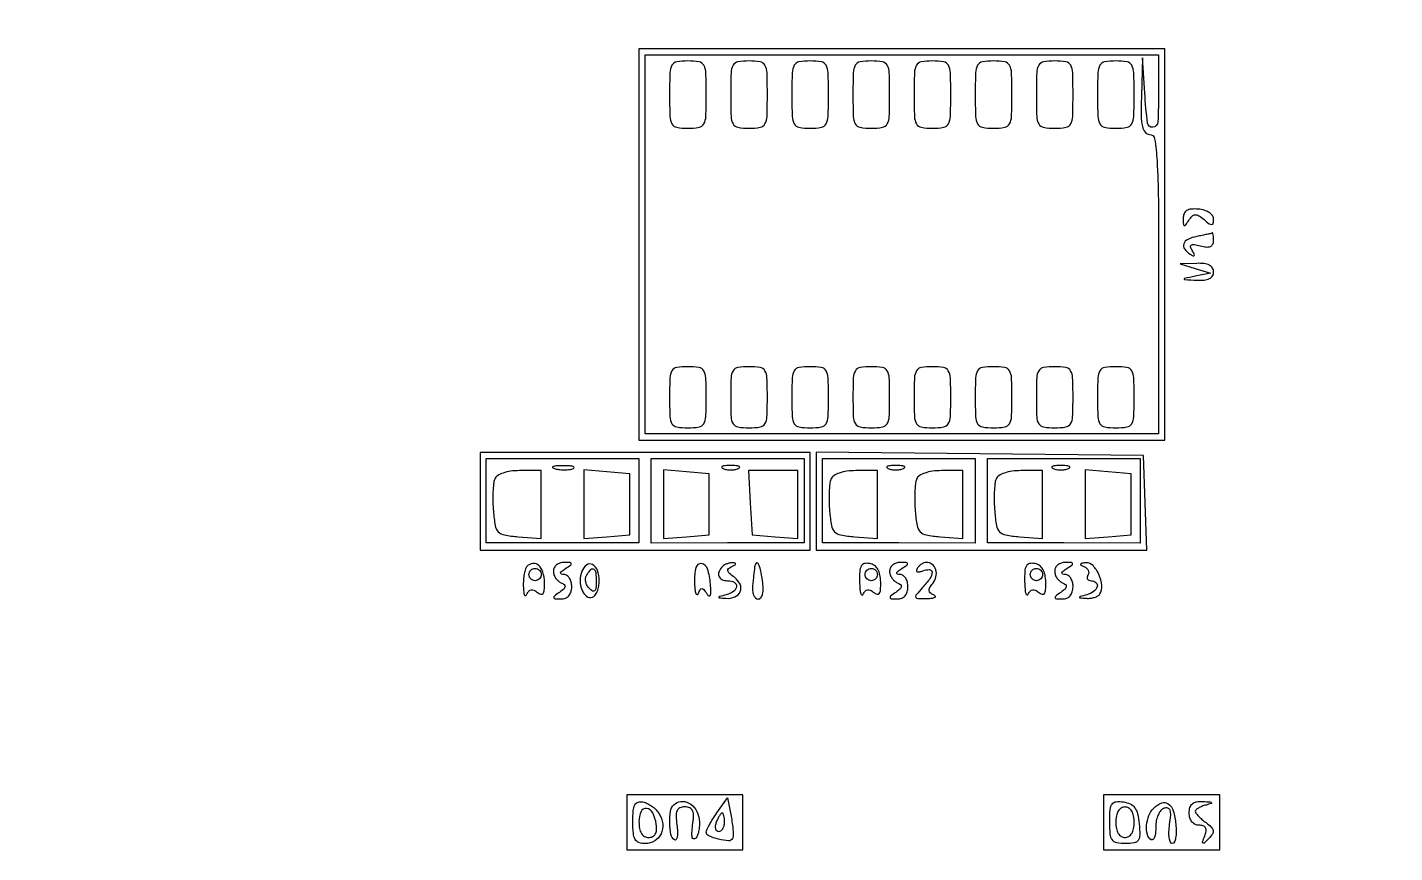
# Model space of a CAD drawing. Extents: x 4 to 1603, y 7 to 792.
# Drawn here: x 1128 to 1351.6, y 417.5 to 552.5 of the extents above; entities that cross this region are included whole.
import ezdxf

# ---------------------------------------------------------------- set-up
doc = ezdxf.new("R2010")
doc.units = 0

msp = doc.modelspace()

# ---------------------------------------------------------------- linework, layer by layer
for points in [[(4.463028, 790.750623, 0.090794), (4.267848, 789.688086, 0.000004), (4.202933, 675.011121, 0.000189), (4.180203, 548.51456, 0.000114), (4.244173, 398.5), (4.5, 7.5), (803.751263, 7.249377), (1603.002525, 6.998755), (1602.751263, 399.249377), (1602.5, 791.5), (803.718854, 791.750623, 0.000059), (387.797189, 791.831666, 0.000332), (164.795027, 791.700628, 0.000012), (5.544081, 791.497643, 0.311183)], [(1313, 542, -0.012986), (1312.870694, 537.022158, -0.367505), (1312.048478, 536.150655, -0.412497), (1311.178464, 536.843253, -0.01333), (1310.738988, 541.75), (1310.378169, 547.5), (1310.189084, 541.25, 0.009381), (1310.151945, 538.015962, 0.049909), (1310.340561, 536.260153, 0.119509), (1310.777073, 535.343997, 0.22579), (1311.5, 535, -0.370573), (1312.350645, 534.269189, -0.022532), (1312.734694, 530.666667, -0.01356), (1312.95242, 524.27092, -0.001728), (1313, 510.5), (1313, 486), (1271, 486), (1229, 486), (1229, 517), (1229, 548), (1271, 548), (1313, 548)], [(1233, 541.5, 0.008002), (1233.057336, 537.917511, 0.11737), (1233.386364, 536.708333, 0.230406), (1234.16795, 536.152071, 0.041432), (1236, 536, 0.041432), (1237.83205, 536.152071, 0.230406), (1238.613636, 536.708333, 0.11737), (1238.942664, 537.917511, 0.008002), (1239, 541.5, 0.008002), (1238.942664, 545.082489, 0.11737), (1238.613636, 546.291667, 0.230406), (1237.83205, 546.847929, 0.041432), (1236, 547, 0.041432), (1234.16795, 546.847929, 0.230406), (1233.386364, 546.291667, 0.11737), (1233.057336, 545.082489, 0.008002)], [(1243, 541.5, 0.008002), (1243.057336, 537.917511, 0.11737), (1243.386364, 536.708333, 0.230406), (1244.16795, 536.152071, 0.041432), (1246, 536, 0.041432), (1247.83205, 536.152071, 0.230406), (1248.613636, 536.708333, 0.11737), (1248.942664, 537.917511, 0.008002), (1249, 541.5, 0.008002), (1248.942664, 545.082489, 0.11737), (1248.613636, 546.291667, 0.230406), (1247.83205, 546.847929, 0.041432), (1246, 547, 0.041432), (1244.16795, 546.847929, 0.230406), (1243.386364, 546.291667, 0.11737), (1243.057336, 545.082489, 0.008002)], [(1253, 541.5, 0.008002), (1253.057336, 537.917511, 0.11737), (1253.386364, 536.708333, 0.230406), (1254.16795, 536.152071, 0.041432), (1256, 536, 0.041432), (1257.83205, 536.152071, 0.230406), (1258.613636, 536.708333, 0.11737), (1258.942664, 537.917511, 0.008002), (1259, 541.5, 0.008002), (1258.942664, 545.082489, 0.11737), (1258.613636, 546.291667, 0.230406), (1257.83205, 546.847929, 0.041432), (1256, 547, 0.041432), (1254.16795, 546.847929, 0.230406), (1253.386364, 546.291667, 0.11737), (1253.057336, 545.082489, 0.008002)], [(1263, 541.5, 0.008002), (1263.057336, 537.917511, 0.11737), (1263.386364, 536.708333, 0.230406), (1264.16795, 536.152071, 0.041432), (1266, 536, 0.041432), (1267.83205, 536.152071, 0.230406), (1268.613636, 536.708333, 0.11737), (1268.942664, 537.917511, 0.008002), (1269, 541.5, 0.008002), (1268.942664, 545.082489, 0.11737), (1268.613636, 546.291667, 0.230406), (1267.83205, 546.847929, 0.041432), (1266, 547, 0.041432), (1264.16795, 546.847929, 0.230406), (1263.386364, 546.291667, 0.11737), (1263.057336, 545.082489, 0.008002)], [(1273, 541.5, 0.008002), (1273.057336, 537.917511, 0.11737), (1273.386364, 536.708333, 0.230406), (1274.16795, 536.152071, 0.041432), (1276, 536, 0.041432), (1277.83205, 536.152071, 0.230406), (1278.613636, 536.708333, 0.11737), (1278.942664, 537.917511, 0.008002), (1279, 541.5, 0.008002), (1278.942664, 545.082489, 0.11737), (1278.613636, 546.291667, 0.230406), (1277.83205, 546.847929, 0.041432), (1276, 547, 0.041432), (1274.16795, 546.847929, 0.230406), (1273.386364, 546.291667, 0.11737), (1273.057336, 545.082489, 0.008002)], [(1283, 541.5, 0.008002), (1283.057336, 537.917511, 0.11737), (1283.386364, 536.708333, 0.230406), (1284.16795, 536.152071, 0.041432), (1286, 536, 0.041432), (1287.83205, 536.152071, 0.230406), (1288.613636, 536.708333, 0.11737), (1288.942664, 537.917511, 0.008002), (1289, 541.5, 0.008002), (1288.942664, 545.082489, 0.11737), (1288.613636, 546.291667, 0.230406), (1287.83205, 546.847929, 0.041432), (1286, 547, 0.041432), (1284.16795, 546.847929, 0.230406), (1283.386364, 546.291667, 0.11737), (1283.057336, 545.082489, 0.008002)], [(1293, 541.5, 0.008002), (1293.057336, 537.917511, 0.11737), (1293.386364, 536.708333, 0.230406), (1294.16795, 536.152071, 0.041432), (1296, 536, 0.041432), (1297.83205, 536.152071, 0.230406), (1298.613636, 536.708333, 0.11737), (1298.942664, 537.917511, 0.008002), (1299, 541.5, 0.008002), (1298.942664, 545.082489, 0.11737), (1298.613636, 546.291667, 0.230406), (1297.83205, 546.847929, 0.041432), (1296, 547, 0.041432), (1294.16795, 546.847929, 0.230406), (1293.386364, 546.291667, 0.11737), (1293.057336, 545.082489, 0.008002)], [(1303, 541.5, 0.008002), (1303.057336, 537.917511, 0.11737), (1303.386364, 536.708333, 0.230406), (1304.16795, 536.152071, 0.041432), (1306, 536, 0.041432), (1307.83205, 536.152071, 0.230406), (1308.613636, 536.708333, 0.11737), (1308.942664, 537.917511, 0.008002), (1309, 541.5, 0.008002), (1308.942664, 545.082489, 0.11737), (1308.613636, 546.291667, 0.230406), (1307.83205, 546.847929, 0.041432), (1306, 547, 0.041432), (1304.16795, 546.847929, 0.230406), (1303.386364, 546.291667, 0.11737), (1303.057336, 545.082489, 0.008002)], [(1317.015313, 521.238798, 0.013138), (1317.048018, 520.306913, 0.307256), (1317.20167, 520.107933, 0.327839), (1317.432964, 520.183698, 0.01412), (1317.939097, 520.935698, -0.050531), (1318.481966, 521.627794, -0.190605), (1318.973918, 521.852214, -0.156052), (1319.551664, 521.699562, -0.03121), (1320.423785, 521.063253, 0.015486), (1321.290692, 520.388002, 0.174679), (1321.702278, 520.267455, 0.342907), (1321.935051, 520.472288, 0.047154), (1322, 521.159447, 0.165415), (1321.811673, 521.71313, 0.085855), (1321.268117, 522.213233, 0.069588), (1320.45946, 522.587576, 0.053055), (1319.5, 522.770691, 0.040098), (1318.335185, 522.773511, 0.119249), (1317.581455, 522.527816, 0.162869), (1317.159316, 522.021937, 0.095617)], [(1319.25, 518.294267, 0.059476), (1317.778814, 517.824481, 0.19765), (1317.098544, 517.098092, 0.258462), (1317.220661, 516.25294, 0.092228), (1318.154508, 515.404508, 0.029576), (1318.637128, 515.144327, 0.389276), (1318.814538, 515.2006, 0.254596), (1318.81982, 515.434335, 0.019394), (1318.498137, 516.003015, -0.061395), (1318.223106, 516.601224, -0.357015), (1318.342018, 516.901098, -0.172353), (1318.804464, 516.978628, -0.020136), (1319.843628, 516.751143, 0.040413), (1320.803549, 516.581426, 0.117199), (1321.466921, 516.674315, 0.178307), (1321.855521, 517.018848, 0.123759), (1322, 517.59362, 0.016779), (1321.98221, 518.123604, 0.031818), (1321.926563, 518.546872, 0.04126), (1321.84675, 518.827802, 0.45569), (1321.75, 518.863818, -0.065829), (1321.567853, 518.793731, -0.002963), (1320.9125, 518.640337, -0.004927), (1320.130151, 518.470194, -0.003502)], [(1319, 513.052979), (1321.5, 512.305318), (1319, 511.788841, 0.001095), (1317.225724, 511.418239, 0.461196), (1317.172854, 511.321104, 0.296243), (1317.288836, 511.236722, 0.00087), (1319.25, 511.136182, 0.036551), (1320.464204, 511.164828, 0.091185), (1321.314364, 511.407937, 0.137679), (1321.814684, 511.859324, 0.14172), (1322, 512.5, 0.142973), (1321.813374, 513.13932, 0.133731), (1321.30828, 513.597625, 0.089719), (1320.455525, 513.853982, 0.037342), (1319.25, 513.90032), (1316.5, 513.80064)], [(1233, 492, 0.009722), (1233.062224, 488.800013, 0.126045), (1233.4, 487.666667, 0.222479), (1234.180755, 487.14102, 0.0387), (1236, 487, 0.0387), (1237.819245, 487.14102, 0.222479), (1238.6, 487.666667, 0.126045), (1238.937776, 488.800013, 0.009722), (1239, 492, 0.009722), (1238.937776, 495.199987, 0.126045), (1238.6, 496.333333, 0.222479), (1237.819245, 496.85898, 0.0387), (1236, 497, 0.0387), (1234.180755, 496.85898, 0.222479), (1233.4, 496.333333, 0.126045), (1233.062224, 495.199987, 0.009722)], [(1243, 492, 0.009722), (1243.062224, 488.800013, 0.126045), (1243.4, 487.666667, 0.222479), (1244.180755, 487.14102, 0.0387), (1246, 487, 0.0387), (1247.819245, 487.14102, 0.222479), (1248.6, 487.666667, 0.126045), (1248.937776, 488.800013, 0.009722), (1249, 492, 0.009722), (1248.937776, 495.199987, 0.126045), (1248.6, 496.333333, 0.222479), (1247.819245, 496.85898, 0.0387), (1246, 497, 0.0387), (1244.180755, 496.85898, 0.222479), (1243.4, 496.333333, 0.126045), (1243.062224, 495.199987, 0.009722)], [(1253, 492, 0.009722), (1253.062224, 488.800013, 0.126045), (1253.4, 487.666667, 0.222479), (1254.180755, 487.14102, 0.0387), (1256, 487, 0.0387), (1257.819245, 487.14102, 0.222479), (1258.6, 487.666667, 0.126045), (1258.937776, 488.800013, 0.009722), (1259, 492, 0.009722), (1258.937776, 495.199987, 0.126045), (1258.6, 496.333333, 0.222479), (1257.819245, 496.85898, 0.0387), (1256, 497, 0.0387), (1254.180755, 496.85898, 0.222479), (1253.4, 496.333333, 0.126045), (1253.062224, 495.199987, 0.009722)], [(1263, 492, 0.009722), (1263.062224, 488.800013, 0.126045), (1263.4, 487.666667, 0.222479), (1264.180755, 487.14102, 0.0387), (1266, 487, 0.0387), (1267.819245, 487.14102, 0.222479), (1268.6, 487.666667, 0.126045), (1268.937776, 488.800013, 0.009722), (1269, 492, 0.009722), (1268.937776, 495.199987, 0.126045), (1268.6, 496.333333, 0.222479), (1267.819245, 496.85898, 0.0387), (1266, 497, 0.0387), (1264.180755, 496.85898, 0.222479), (1263.4, 496.333333, 0.126045), (1263.062224, 495.199987, 0.009722)], [(1273, 492, 0.009722), (1273.062224, 488.800013, 0.126045), (1273.4, 487.666667, 0.222479), (1274.180755, 487.14102, 0.0387), (1276, 487, 0.0387), (1277.819245, 487.14102, 0.222479), (1278.6, 487.666667, 0.126045), (1278.937776, 488.800013, 0.009722), (1279, 492, 0.009722), (1278.937776, 495.199987, 0.126045), (1278.6, 496.333333, 0.222479), (1277.819245, 496.85898, 0.0387), (1276, 497, 0.0387), (1274.180755, 496.85898, 0.222479), (1273.4, 496.333333, 0.126045), (1273.062224, 495.199987, 0.009722)], [(1283, 492, 0.009722), (1283.062224, 488.800013, 0.126045), (1283.4, 487.666667, 0.222479), (1284.180755, 487.14102, 0.0387), (1286, 487, 0.0387), (1287.819245, 487.14102, 0.222479), (1288.6, 487.666667, 0.126045), (1288.937776, 488.800013, 0.009722), (1289, 492, 0.009722), (1288.937776, 495.199987, 0.126045), (1288.6, 496.333333, 0.222479), (1287.819245, 496.85898, 0.0387), (1286, 497, 0.0387), (1284.180755, 496.85898, 0.222479), (1283.4, 496.333333, 0.126045), (1283.062224, 495.199987, 0.009722)], [(1293, 492, 0.009722), (1293.062224, 488.800013, 0.126045), (1293.4, 487.666667, 0.222479), (1294.180755, 487.14102, 0.0387), (1296, 487, 0.0387), (1297.819245, 487.14102, 0.222479), (1298.6, 487.666667, 0.126045), (1298.937776, 488.800013, 0.009722), (1299, 492, 0.009722), (1298.937776, 495.199987, 0.126045), (1298.6, 496.333333, 0.222479), (1297.819245, 496.85898, 0.0387), (1296, 497, 0.0387), (1294.180755, 496.85898, 0.222479), (1293.4, 496.333333, 0.126045), (1293.062224, 495.199987, 0.009722)], [(1303, 492, 0.009722), (1303.062224, 488.800013, 0.126045), (1303.4, 487.666667, 0.222479), (1304.180755, 487.14102, 0.0387), (1306, 487, 0.0387), (1307.819245, 487.14102, 0.222479), (1308.6, 487.666667, 0.126045), (1308.937776, 488.800013, 0.009722), (1309, 492, 0.009722), (1308.937776, 495.199987, 0.126045), (1308.6, 496.333333, 0.222479), (1307.819245, 496.85898, 0.0387), (1306, 497, 0.0387), (1304.180755, 496.85898, 0.222479), (1303.4, 496.333333, 0.126045), (1303.062224, 495.199987, 0.009722)], [(1204.401981, 478.605161, 0.065634), (1204.214583, 477.823593, 0.015659), (1204.116972, 476.487603, 0.015832), (1204.101498, 474.93339, 0.015062), (1204.183365, 473.355161, 0.021678), (1204.477724, 471.018178, 0.152348), (1204.99211, 470.008082, 0.156673), (1205.982424, 469.484188, 0.023303), (1208.25, 469.189635), (1212, 468.879269), (1212, 474.439635), (1212, 480), (1208.468615, 480, 0.032742), (1207.005698, 479.904099, 0.049916), (1205.767735, 479.613362, 0.061912), (1204.857887, 479.169259, 0.157953)], [(1214.269032, 480.307009, 0.037336), (1215.036634, 480.167106, 0.029507), (1215.880008, 480.127736, 0.030339), (1216.671085, 480.185595, 0.06278), (1217.269032, 480.344063, 0.31318), (1217.386009, 480.52287, 0.333666), (1217.257153, 480.684921, 0.052471), (1216.580113, 480.787295, 0.014395), (1215.5, 480.805051, 0.012823), (1214.431793, 480.764444, 0.080377), (1213.900903, 480.643467, 0.597527), (1213.883358, 480.48334, 0.087174)], [(1241.75, 480.337719, 0.057986), (1242.320008, 480.181385, 0.037979), (1243, 480.12966, 0.037979), (1243.679992, 480.181385, 0.057986), (1244.25, 480.337719, 0.174857), (1244.459382, 480.525001, 0.447206), (1244.398438, 480.693942, 0.078554), (1243.89144, 480.810911, 0.017491), (1243, 480.842105, 0.017491), (1242.10856, 480.810911, 0.078554), (1241.601562, 480.693942, 0.447206), (1241.540618, 480.525001, 0.174857)], [(1259.401981, 478.605161, 0.065634), (1259.214583, 477.823593, 0.015659), (1259.116972, 476.487603, 0.015832), (1259.101498, 474.93339, 0.015062), (1259.183365, 473.355161, 0.021678), (1259.477724, 471.018178, 0.152348), (1259.99211, 470.008082, 0.156673), (1260.982424, 469.484188, 0.023303), (1263.25, 469.189635), (1267, 468.879269), (1267, 474.439635), (1267, 480), (1263.468615, 480, 0.032742), (1262.005698, 479.904099, 0.049916), (1260.767735, 479.613362, 0.061912), (1259.857887, 479.169259, 0.157953)], [(1268.75, 480.337719, 0.057986), (1269.320008, 480.181385, 0.037979), (1270, 480.12966, 0.037979), (1270.679992, 480.181385, 0.057986), (1271.25, 480.337719, 0.174857), (1271.459382, 480.525001, 0.447206), (1271.398438, 480.693942, 0.078554), (1270.89144, 480.810911, 0.017491), (1270, 480.842105, 0.017491), (1269.10856, 480.810911, 0.078554), (1268.601562, 480.693942, 0.447206), (1268.540618, 480.525001, 0.174857)], [(1273.401981, 478.605161, 0.065634), (1273.214583, 477.823593, 0.015659), (1273.116972, 476.487603, 0.015832), (1273.101498, 474.93339, 0.015062), (1273.183365, 473.355161, 0.021678), (1273.477724, 471.018178, 0.152348), (1273.99211, 470.008082, 0.156673), (1274.982424, 469.484188, 0.023303), (1277.25, 469.189635), (1281, 468.879269), (1281, 474.439635), (1281, 480), (1277.468615, 480, 0.032742), (1276.005698, 479.904099, 0.049916), (1274.767735, 479.613362, 0.061912), (1273.857887, 479.169259, 0.157953)], [(1286.401981, 478.605161, 0.065634), (1286.214583, 477.823593, 0.015659), (1286.116972, 476.487603, 0.015832), (1286.101498, 474.93339, 0.015062), (1286.183365, 473.355161, 0.021678), (1286.477724, 471.018178, 0.152348), (1286.99211, 470.008082, 0.156673), (1287.982424, 469.484188, 0.023303), (1290.25, 469.189635), (1294, 468.879269), (1294, 474.439635), (1294, 480), (1290.468615, 480, 0.032742), (1289.005698, 479.904099, 0.049916), (1287.767735, 479.613362, 0.061912), (1286.857887, 479.169259, 0.157953)], [(1295.75, 480.337719, 0.057986), (1296.320008, 480.181385, 0.037979), (1297, 480.12966, 0.037979), (1297.679992, 480.181385, 0.057986), (1298.25, 480.337719, 0.174857), (1298.459382, 480.525001, 0.447206), (1298.398438, 480.693942, 0.078554), (1297.89144, 480.810911, 0.017491), (1297, 480.842105, 0.017491), (1296.10856, 480.810911, 0.078554), (1295.601562, 480.693942, 0.447206), (1295.540618, 480.525001, 0.174857)], [(1209.6875, 464.354167, 0.121401), (1209.426766, 463.9229, 0.02956), (1209.225144, 463.109766, 0.028573), (1209.09929, 462.122716, 0.025065), (1209.078947, 461.083333, 0.018868), (1209.141858, 460.163451, 0.08196), (1209.286954, 459.638302, 0.424772), (1209.475593, 459.572778, 0.182016), (1209.676193, 459.791738, -0.076955), (1209.980305, 460.304659, -0.179568), (1210.360445, 460.525685, -0.159494), (1210.826353, 460.457643, -0.057911), (1211.393053, 460.088758, 0.094961), (1211.946458, 459.784006, 0.328017), (1212.312349, 459.905219, 0.138724), (1212.516088, 460.478827, 0.020774), (1212.545807, 461.713829, 0.066908), (1212.291496, 463.384055, 0.135902), (1211.59715, 464.504287, 0.215415), (1210.659246, 464.81659, 0.172296)], [(1212, 463, -0.099038), (1211.923658, 462.618362, -0.097945), (1211.70625, 462.29375, -0.097945), (1211.381638, 462.076342, -0.099038), (1211, 462, -0.099038), (1210.618362, 462.076342, -0.097945), (1210.29375, 462.29375, -0.097945), (1210.076342, 462.618362, -0.099038), (1210, 463, -0.099038), (1210.076342, 463.381638, -0.097945), (1210.29375, 463.70625, -0.097945), (1210.618362, 463.923658, -0.099038), (1211, 464, -0.099038), (1211.381638, 463.923658, -0.097945), (1211.70625, 463.70625, -0.097945), (1211.923658, 463.381638, -0.099038)], [(1214, 463.583333, 0.080037), (1214.093358, 463.00385, 0.064268), (1214.367188, 462.433822, 0.065096), (1214.772087, 461.959109, 0.087504), (1215.25, 461.659464, -0.068328), (1215.771084, 461.35979, -0.274217), (1215.901057, 461.031686, -0.172412), (1215.686265, 460.63811, -0.02856), (1215, 460.091444, 0.011504), (1214.163925, 459.470823, 0.292297), (1214.073311, 459.215056, 0.33149), (1214.268171, 459.050143, 0.013356), (1215.25, 459.015313, 0.095184), (1215.975212, 459.148064, 0.119898), (1216.533164, 459.537612, 0.110073), (1216.881249, 460.169694, 0.071148), (1217, 461, 0.060533), (1216.90693, 461.765941, 0.078496), (1216.632812, 462.416998, 0.095937), (1216.226823, 462.855898, 0.156456), (1215.75, 463.015313, -0.066727), (1215.295085, 463.081977, -0.405416), (1215.1875, 463.269141, -0.167501), (1215.378141, 463.559769, -0.021149), (1216, 464, 0.011213), (1216.830411, 464.563444, 0.309569), (1216.916542, 464.798096, 0.327416), (1216.728916, 464.952739, 0.011938), (1215.75, 464.984687, 0.079603), (1215.081538, 464.883576, 0.091811), (1214.514062, 464.579356, 0.101744), (1214.134785, 464.12242, 0.123118)], [(1218.654592, 463.542264, 0.094809), (1218.379701, 462.008594, 0.09339), (1218.687693, 460.472973, 0.126329), (1219.432375, 459.463347, 0.256864), (1220.373207, 459.291069, 0.153083), (1220.805203, 459.603115, 0.06189), (1221.169005, 460.241752, 0.053439), (1221.416637, 461.079498, 0.045189), (1221.5, 462, 0.083382), (1221.21937, 463.671096, 0.187487), (1220.401326, 464.63558, 0.291407), (1219.433587, 464.567324, 0.142672)], [(1221, 461.8, -0.02285), (1220.95293, 460.770569, -0.178281), (1220.75, 460.344219, -0.339454), (1220.413659, 460.303935, -0.062607), (1219.887132, 460.712868, -0.074436), (1219.512254, 461.219746, -0.072722), (1219.298536, 461.818176, -0.077894), (1219.2733, 462.413694, -0.11056), (1219.446149, 462.912868, -0.044558), (1220.138681, 463.837919, -0.382301), (1220.610971, 463.889506, -0.217734), (1220.929611, 463.333642, -0.022936)], [(1237.078947, 461.833333, 0.015489), (1237.144565, 460.633942, 0.054989), (1237.293947, 459.879593, 0.315919), (1237.491802, 459.728107, 0.318601), (1237.699998, 459.863153, -0.028966), (1238.025361, 460.560727, -0.274284), (1238.296734, 460.723787, -0.237293), (1238.600241, 460.573296, -0.022739), (1239.079754, 459.870955, 0.108924), (1239.414097, 459.526545, 0.476577), (1239.647658, 459.600392, 0.099188), (1239.753581, 460.191325, 0.014088), (1239.693432, 461.42956, 0.054276), (1239.226674, 463.921559, 0.288629), (1238.227058, 464.789855, 0.392802), (1237.317563, 464.173831, 0.062722)], [(1241.666667, 464.333333, 0.091649), (1241.095775, 463.503522, 0.193059), (1241.066255, 462.735179, 0.206496), (1241.569797, 462.19498, 0.103678), (1242.5, 462, -0.12015), (1243.591063, 461.733978, -0.309409), (1243.955727, 461.054168, -0.219845), (1243.468999, 460.243246, -0.085659), (1242.25, 459.689326, 0.002679), (1241.148739, 459.395223, 0.309854), (1241.057158, 459.287269, 0.420376), (1241.133405, 459.195509, 0.003272), (1242.190983, 459.116001, 0.114294), (1243.692034, 459.356867, 0.20137), (1244.566916, 460.22954, 0.211968), (1244.532767, 461.426793, 0.123918), (1243.599772, 462.550703, -0.025083), (1242.806288, 463.194369, -0.155047), (1242.543451, 463.641452, -0.281567), (1242.664942, 464.0019, -0.079091), (1243.196997, 464.320052, 0.028686), (1243.639713, 464.527623, 0.183156), (1243.799014, 464.711943, 0.412911), (1243.734271, 464.852092, 0.070648), (1243.416667, 464.921053, 0.056785), (1242.952946, 464.902167, 0.042489), (1242.455729, 464.780976, 0.043368), (1242.000958, 464.582947, 0.072132)], [(1246.916667, 464.25, 0.000031), (1246.869501, 463.825271, 0.000006), (1246.784508, 463.059375, 0.000006), (1246.685436, 462.166412, 0.000006), (1246.583786, 461.25, 0.049321), (1246.573539, 460.388758, 0.074568), (1246.748201, 459.660937, 0.101239), (1247.071249, 459.174443, 0.198245), (1247.493926, 459, 0.228725), (1247.940324, 459.215478, 0.109438), (1248.225986, 459.801806, 0.066299), (1248.323478, 460.745481, 0.029076), (1248.213308, 462, 0.018232), (1247.881943, 463.798626, 0.076184), (1247.484218, 464.821851, 0.532432), (1247.158423, 464.844526, 0.138657)], [(1264.078947, 461.823324, 0.014937), (1264.143288, 460.624606, 0.050651), (1264.286954, 459.855674, 0.280486), (1264.476797, 459.683042, 0.359444), (1264.676193, 459.791738, -0.076955), (1264.980305, 460.304659, -0.179568), (1265.360445, 460.525685, -0.159494), (1265.826353, 460.457643, -0.057911), (1266.393053, 460.088758, 0.099129), (1266.945795, 459.790294, 0.328886), (1267.312866, 459.91931, 0.134265), (1267.516298, 460.512471, 0.020125), (1267.545807, 461.783444, 0.047), (1267.414775, 462.959469, 0.082854), (1267.062046, 463.868286, 0.102409), (1266.49885, 464.48551, 0.109647), (1265.75, 464.809747, 0.101738), (1264.891773, 464.798942, 0.214524), (1264.367851, 464.410478, 0.113103), (1264.109557, 463.528522, 0.020853)], [(1267, 463, -0.099038), (1266.923658, 462.618362, -0.097945), (1266.70625, 462.29375, -0.097945), (1266.381638, 462.076342, -0.099038), (1266, 462, -0.099038), (1265.618362, 462.076342, -0.097945), (1265.29375, 462.29375, -0.097945), (1265.076342, 462.618362, -0.099038), (1265, 463, -0.099038), (1265.076342, 463.381638, -0.097945), (1265.29375, 463.70625, -0.097945), (1265.618362, 463.923658, -0.099038), (1266, 464, -0.099038), (1266.381638, 463.923658, -0.097945), (1266.70625, 463.70625, -0.097945), (1266.923658, 463.381638, -0.099038)], [(1269, 463.583333, 0.080037), (1269.093358, 463.00385, 0.064268), (1269.367188, 462.433822, 0.065096), (1269.772087, 461.959109, 0.087504), (1270.25, 461.659464, -0.068328), (1270.771084, 461.35979, -0.274217), (1270.901057, 461.031686, -0.172412), (1270.686265, 460.63811, -0.02856), (1270, 460.091444, 0.011504), (1269.163925, 459.470823, 0.292297), (1269.073311, 459.215056, 0.33149), (1269.268171, 459.050143, 0.013356), (1270.25, 459.015313, 0.095184), (1270.975212, 459.148064, 0.119898), (1271.533164, 459.537612, 0.110073), (1271.881249, 460.169694, 0.071148), (1272, 461, 0.060533), (1271.90693, 461.765941, 0.078496), (1271.632812, 462.416998, 0.095937), (1271.226823, 462.855898, 0.156456), (1270.75, 463.015313, -0.066727), (1270.295085, 463.081977, -0.405416), (1270.1875, 463.269141, -0.167501), (1270.378141, 463.559769, -0.021149), (1271, 464, 0.011213), (1271.830411, 464.563444, 0.309569), (1271.916542, 464.798096, 0.327416), (1271.728916, 464.952739, 0.011938), (1270.75, 464.984687, 0.079603), (1270.081538, 464.883576, 0.091811), (1269.514062, 464.579356, 0.101744), (1269.134785, 464.12242, 0.123118)], [(1273.507079, 464.011454, 0.1144), (1273.393111, 463.674071, 0.32948), (1273.512472, 463.474315, 0.155351), (1273.868281, 463.443138, 0.036408), (1274.448062, 463.618443, -0.097719), (1275.531558, 463.806205, -0.41823), (1275.935757, 463.376931, -0.147981), (1275.588876, 462.36669, -0.027753), (1274.345012, 460.828741, 0.010751), (1273.341226, 459.670462, 0.281473), (1273.284591, 459.279373, 0.296336), (1273.605643, 459.06456, 0.011578), (1275.095012, 459.078947, 0.020113), (1275.948118, 459.141365, 0.095074), (1276.414087, 459.286954, 0.446809), (1276.459692, 459.474949, 0.147766), (1276.208262, 459.676193, -0.070587), (1275.650671, 459.997315, -0.207985), (1275.444175, 460.377818, -0.158315), (1275.556922, 460.866095, -0.037961), (1276.044352, 461.553441, 0.116154), (1276.584398, 462.639489, 0.131856), (1276.54726, 463.798959, 0.152873), (1275.956288, 464.667213, 0.169028), (1275, 465, 0.093609), (1274.617601, 464.927775, 0.05293), (1274.197644, 464.709615, 0.050286), (1273.806201, 464.389585, 0.057909)], [(1291.078947, 461.823324, 0.014937), (1291.143288, 460.624606, 0.050651), (1291.286954, 459.855674, 0.280486), (1291.476797, 459.683042, 0.359444), (1291.676193, 459.791738, -0.076955), (1291.980305, 460.304659, -0.179568), (1292.360445, 460.525685, -0.159494), (1292.826353, 460.457643, -0.057911), (1293.393053, 460.088758, 0.099129), (1293.945795, 459.790294, 0.328886), (1294.312866, 459.91931, 0.134265), (1294.516298, 460.512471, 0.020125), (1294.545807, 461.783444, 0.047), (1294.414775, 462.959469, 0.082854), (1294.062046, 463.868286, 0.102409), (1293.49885, 464.48551, 0.109647), (1292.75, 464.809747, 0.101738), (1291.891773, 464.798942, 0.214524), (1291.367851, 464.410478, 0.113103), (1291.109557, 463.528522, 0.020853)], [(1294, 463, -0.099038), (1293.923658, 462.618362, -0.097945), (1293.70625, 462.29375, -0.097945), (1293.381638, 462.076342, -0.099038), (1293, 462, -0.099038), (1292.618362, 462.076342, -0.097945), (1292.29375, 462.29375, -0.097945), (1292.076342, 462.618362, -0.099038), (1292, 463, -0.099038), (1292.076342, 463.381638, -0.097945), (1292.29375, 463.70625, -0.097945), (1292.618362, 463.923658, -0.099038), (1293, 464, -0.099038), (1293.381638, 463.923658, -0.097945), (1293.70625, 463.70625, -0.097945), (1293.923658, 463.381638, -0.099038)], [(1296, 463.583333, 0.080037), (1296.093358, 463.00385, 0.064268), (1296.367188, 462.433822, 0.065096), (1296.772087, 461.959109, 0.087504), (1297.25, 461.659464, -0.068328), (1297.771084, 461.35979, -0.274217), (1297.901057, 461.031686, -0.172412), (1297.686265, 460.63811, -0.02856), (1297, 460.091444, 0.011504), (1296.163925, 459.470823, 0.292297), (1296.073311, 459.215056, 0.33149), (1296.268171, 459.050143, 0.013356), (1297.25, 459.015313, 0.095184), (1297.975212, 459.148064, 0.119898), (1298.533164, 459.537612, 0.110073), (1298.881249, 460.169694, 0.071148), (1299, 461, 0.060533), (1298.90693, 461.765941, 0.078496), (1298.632812, 462.416998, 0.095937), (1298.226823, 462.855898, 0.156456), (1297.75, 463.015313, -0.066727), (1297.295085, 463.081977, -0.405416), (1297.1875, 463.269141, -0.167501), (1297.378141, 463.559769, -0.021149), (1298, 464, 0.011213), (1298.830411, 464.563444, 0.309569), (1298.916542, 464.798096, 0.327416), (1298.728916, 464.952739, 0.011938), (1297.75, 464.984687, 0.079603), (1297.081538, 464.883576, 0.091811), (1296.514062, 464.579356, 0.101744), (1296.134785, 464.12242, 0.123118)], [(1300.756231, 464.335642, -0.07888), (1301.193455, 464.073164, -0.105417), (1301.477402, 463.709292, -0.121773), (1301.564193, 463.302558, -0.131107), (1301.447214, 462.91459, 0.092807), (1301.312451, 462.565579, 0.171257), (1301.359094, 462.268661, 0.174358), (1301.580506, 462.070312, 0.096615), (1301.940983, 462, -0.177128), (1302.756218, 461.701844, -0.298449), (1302.956417, 461.029717, -0.166646), (1302.373928, 460.215238, -0.091276), (1301.25, 459.689326, 0.002679), (1300.148739, 459.395223, 0.309854), (1300.057158, 459.287269, 0.420376), (1300.133405, 459.195509, 0.003272), (1301.190983, 459.116001, 0.046589), (1301.875709, 459.132862, 0.048638), (1302.535281, 459.276848, 0.053696), (1303.075677, 459.517796, 0.123247), (1303.392745, 459.826459, 0.16528), (1303.710572, 461.2089, 0.079114), (1303.237358, 462.991179, 0.08315), (1302.268786, 464.458814, 0.220952), (1301.133369, 464.921053, 0.018211), (1300.462896, 464.864117, 0.222925), (1300.250574, 464.731058, 0.429548), (1300.29207, 464.56085, 0.034266)], [(1231.301964, 423.885923, -0.113987), (1231.878561, 422.229362, -0.136586), (1231.610602, 420.605442, -0.147069), (1230.569691, 419.435427, -0.138801), (1229.031385, 419, -0.085537), (1228.003766, 419.177094, -0.180047), (1227.392122, 419.689765, -0.10815), (1227.081019, 420.690289, -0.021503), (1227, 422.573324, -0.019726), (1227.070776, 424.366595, -0.09759), (1227.342315, 425.3347, -0.198749), (1227.853539, 425.774455, -0.128787), (1228.642817, 425.823324, -0.068165), (1229.346091, 425.582085, -0.040794), (1230.101603, 425.120841, -0.04009), (1230.792171, 424.527533, -0.054786)], [(1237.834665, 423.124449, -0.039492), (1237.895017, 422.155622, -0.039814), (1237.801923, 421.192047, -0.042884), (1237.581812, 420.36998, -0.109957), (1237.253246, 419.853246, -0.275315), (1236.934198, 419.772432, -0.272026), (1236.708582, 420.01444, -0.072287), (1236.652208, 420.766325, -0.019063), (1236.782081, 421.968582, 0.023945), (1236.933153, 423.507604, 0.112998), (1236.77962, 424.375579, 0.195999), (1236.317821, 424.83571, 0.099451), (1235.5, 425, 0.098069), (1234.686234, 424.838839, 0.193855), (1234.222923, 424.385982, 0.115009), (1234.064199, 423.53705, 0.025393), (1234.205557, 422.052813, -0.023425), (1234.314373, 420.955997, -0.052318), (1234.270451, 420.120059, -0.110488), (1234.092216, 419.670055, -0.401493), (1233.819056, 419.61183, -0.209232), (1233.222786, 420.474647, -0.042959), (1233.021696, 422.358689, -0.043882), (1233.151497, 424.286134, -0.15893), (1233.701236, 425.367903, -0.175654), (1234.845593, 425.903346, -0.14785), (1236.163206, 425.631182, -0.124263), (1237.277419, 424.604521, -0.109903)], [(1243.320612, 419.84388, -0.305269), (1242.661132, 419.465186, -0.04181), (1241.010427, 419.722915, -0.041758), (1239.422934, 420.252381, -0.299885), (1239, 420.894125, -0.114292), (1239.089443, 421.280306, -0.012733), (1239.510173, 422.087158, -0.014959), (1240.071666, 423.032339, -0.0116), (1240.73676, 424.027494), (1242.473519, 426.5), (1243.058368, 423.5, -0.013333), (1243.258718, 422.303225, -0.016902), (1243.376652, 421.188515, -0.015013), (1243.415215, 420.26162, -0.117671)], [(1309.813358, 422.25, -0.021507), (1309.912478, 420.38557, -0.15514), (1309.651921, 419.536406, -0.203265), (1308.988317, 419.116479, -0.040803), (1307.563358, 419, -0.048118), (1306.149684, 419.136363, -0.191202), (1305.429529, 419.598132, -0.136043), (1305.083185, 420.540051, -0.020485), (1305, 422.569551, -0.017831), (1305.071826, 424.58294, -0.134357), (1305.385203, 425.473283, -0.221672), (1306.028192, 425.849127, -0.058505), (1307.25, 425.819551, -0.075029), (1308.352814, 425.489427, -0.127529), (1309.088303, 424.877036, -0.098739), (1309.548923, 423.861825, -0.033257)], [(1306, 422.5, 0.04716), (1306.09863, 421.456621, 0.088208), (1306.4, 420.666667, 0.118484), (1306.88002, 420.177821, 0.140575), (1307.5, 420, 0.140575), (1308.11998, 420.177821, 0.118484), (1308.6, 420.666667, 0.088208), (1308.90137, 421.456621, 0.04716), (1309, 422.5, 0.04716), (1308.90137, 423.543379, 0.088208), (1308.6, 424.333333, 0.118484), (1308.11998, 424.822179, 0.140575), (1307.5, 425, 0.140575), (1306.88002, 424.822179, 0.118484), (1306.4, 424.333333, 0.088208), (1306.09863, 423.543379, 0.04716)], [(1315.813358, 422.172988, -0.026323), (1315.869102, 420.956869, -0.043275), (1315.773182, 419.932065, -0.055265), (1315.558496, 419.213268, -0.301175), (1315.236551, 419, -0.309722), (1314.925213, 419.213321, -0.058162), (1314.742704, 419.918674, -0.044294), (1314.693711, 420.928619, -0.026424), (1314.80539, 422.127399, 0.018579), (1314.971711, 423.653224, 0.101943), (1314.863426, 424.470279, 0.252596), (1314.49664, 424.805866, 0.145308), (1313.882198, 424.779782, 0.141661), (1313.355309, 424.409587, 0.065314), (1312.915896, 423.687111, 0.056996), (1312.623312, 422.748315, 0.050365), (1312.533619, 421.727097, -0.028764), (1312.491106, 420.771755, -0.060585), (1312.327174, 420.048882, -0.116434), (1312.077715, 419.664658, -0.341602), (1311.783619, 419.633731, -0.197604), (1311.15437, 420.502149, -0.080042), (1311.039614, 421.987283, -0.072991), (1311.412131, 423.590171, -0.103195), (1312.2125, 424.8125, -0.10496), (1313.498767, 425.648333, -0.255245), (1314.584579, 425.503363, -0.164933), (1315.390896, 424.352951, -0.046524)], [(1320.75, 425.310674, 0.028454), (1320.079822, 425.094146, 0.040002), (1319.514062, 424.8213, 0.045526), (1319.113899, 424.535434, 0.218244), (1319, 424.286918, 0.165721), (1319.10044, 423.992201, 0.024554), (1319.514062, 423.507079, 0.025439), (1320.079868, 422.964094, 0.019415), (1320.75, 422.427563, -0.032781), (1321.619857, 421.692151, -0.160389), (1321.916358, 421.129986, -0.190348), (1321.795374, 420.55934, -0.049342), (1321.190754, 419.817321, -0.007743), (1320.455346, 419.099945, -0.350871), (1320.25734, 419.083552, -0.340311), (1320.193343, 419.27509, -0.007547), (1320.547743, 420.25, 0.051371), (1320.760595, 421.046567, 0.164385), (1320.67022, 421.581398, 0.195632), (1320.291255, 421.894911, 0.076342), (1319.606989, 422, -0.114041), (1318.968618, 422.147519, -0.110377), (1318.450874, 422.561141, -0.097797), (1318.115113, 423.203107, -0.071853), (1318, 424, -0.070109), (1318.129471, 424.918817, -0.149531), (1318.51675, 425.514025, -0.135122), (1319.202334, 425.827186, -0.052892), (1320.25, 425.883999, -0.005718), (1321.392295, 425.812001, -0.197309), (1321.62878, 425.693656, -0.541772), (1321.5883, 425.550633, -0.01159)], [(1228, 422.583333, 0.043744), (1228.097716, 421.468571, 0.093042), (1228.401892, 420.661477, 0.12769), (1228.900993, 420.176713, 0.129929), (1229.569551, 420, 0.108654), (1230.227121, 420.144602, 0.155126), (1230.665008, 420.545008, 0.118091), (1230.864321, 421.219837, 0.049589), (1230.819551, 422.171672, 0.077969), (1230.245613, 424.015823, 0.246964), (1229.233119, 424.752832, 0.341983), (1228.334996, 424.245672, 0.099758)], [(1240.638374, 422.5, 0.055937), (1240.488865, 421.925634, 0.100118), (1240.516384, 421.440625, 0.147206), (1240.710807, 421.122486, 0.184534), (1241.031385, 421, 0.152681), (1241.400789, 421.115494, 0.098158), (1241.715469, 421.440625, 0.08088), (1241.92777, 421.926468, 0.062722), (1242, 422.5, 0.024748), (1241.971531, 423.074824, 0.039339), (1241.884553, 423.559375, 0.046727), (1241.758929, 423.903916, 0.289661), (1241.606989, 424, 0.222225), (1241.420671, 423.912889, 0.030693), (1241.160341, 423.559375, 0.030395), (1240.887494, 423.074558, 0.02136)]]:
    msp.add_lwpolyline(points, format="xyb", close=True)
for points in [[(1228, 517), (1228, 485), (1271, 485), (1314, 485), (1314, 517), (1314, 549), (1271, 549), (1228, 549)], [(1202, 474.983397), (1202, 467), (1229, 467), (1256, 467), (1256, 474.981517), (1256, 482.963034), (1229, 482.964914), (1202, 482.966793)], [(1228, 475.107143), (1228, 468.214286), (1215.5, 468.214286), (1203, 468.214286), (1203, 475.107143), (1203, 482), (1215.5, 482), (1228, 482)], [(1255, 475.099149), (1255, 468.198297), (1242.5, 468.178515), (1230, 468.158733), (1230, 475.079366), (1230, 482), (1242.5, 482), (1255, 482)], [(1257, 475.016333), (1257, 467), (1284.042064, 467), (1311.084129, 467), (1310.792064, 474.75), (1310.5, 482.5), (1283.75, 482.766333), (1257, 483.032667)], [(1283, 475.079366), (1283, 468.158733), (1270.5, 468.178515), (1258, 468.198297), (1258, 475.099149), (1258, 482), (1270.5, 482), (1283, 482)], [(1310, 475.079366), (1310, 468.158733), (1297.5, 468.178515), (1285, 468.198297), (1285, 475.099149), (1285, 482), (1297.5, 482), (1310, 482)], [(1219, 474.5), (1219, 468.879269), (1222.75, 469.189635), (1226.5, 469.5), (1226.5, 474.5), (1226.5, 479.5), (1222.75, 479.810365), (1219, 480.120731)], [(1232, 474.5), (1232, 468.879269), (1235.75, 469.189635), (1239.5, 469.5), (1239.5, 474.5), (1239.5, 479.5), (1235.75, 479.810365), (1232, 480.120731)], [(1246.19774, 474.75), (1246.5, 469.5), (1250.25, 469.189635), (1254, 468.879269), (1254, 474.439635), (1254, 480), (1249.94774, 480), (1245.895481, 480)], [(1301, 474.5), (1301, 468.879269), (1304.75, 469.189635), (1308.5, 469.5), (1308.5, 474.5), (1308.5, 479.5), (1304.75, 479.810365), (1301, 480.120731)], [(1226, 422.5), (1226, 418), (1235.5, 418), (1245, 418), (1245, 422.5), (1245, 427), (1235.5, 427), (1226, 427)], [(1304, 422.5), (1304, 418), (1313.5, 418), (1323, 418), (1323, 422.5), (1323, 427), (1313.5, 427), (1304, 427)]]:
    msp.add_lwpolyline(points, close=True)

doc.saveas('drawing.dxf')
